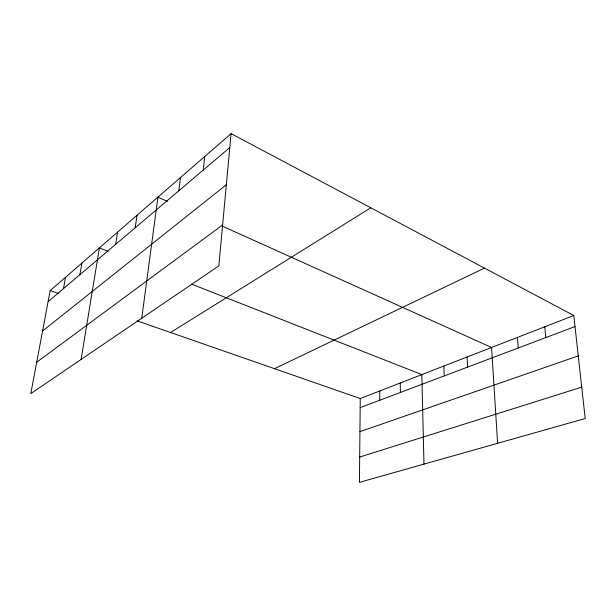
<?xml version="1.0" encoding="UTF-8"?>
<svg xmlns="http://www.w3.org/2000/svg" width="616" height="616" viewBox="0 0 616 616"><rect width="100%" height="100%" fill="white"/><g stroke="black" fill="none" stroke-linecap="round" stroke-linejoin="round"><path stroke-width="0.92" d="M573.781 315.5L360.252 398.537L359.444 482.359L585.2 418.533L573.781 315.5L231.092 133.641L50.196 290.59L30.8 393.616L218.834 265.866L231.092 133.641M203.295 170.031L204.751 156.495M178.84 190.768L180.442 177.593M141.749 318.241L157.927 197.128L167.406 201.394M135.212 227.774L137.022 215.261M115.669 244.352L117.556 232.147M81.096 359.444L99.392 247.909L108.154 251.351M79.903 274.69L81.905 263.078M63.494 288.604L65.542 277.277M48.117 301.647L229.806 147.54M42.596 330.969L226.357 184.746M36.714 362.216L222.63 224.932M170.555 332.494L370.809 207.785M274.49 368.684L484.476 268.106M360.16 407.638L575.005 326.565M359.929 431.647L578.262 355.894M359.682 457.049L581.72 387.148M50.196 290.59L58.243 293.393M137.129 320.859L360.252 398.537M191.607 284.138L421.829 374.59L423.977 464.118M222.184 226.08L491.568 347.47L497.613 443.297M544.79 326.773L545.799 337.583M517.425 337.414L518.248 347.978M467.082 356.995L467.575 367.105M443.867 366.02L444.228 375.914M400.261 382.983L400.377 392.461M379.756 390.952L379.764 400.238"/></g></svg>
